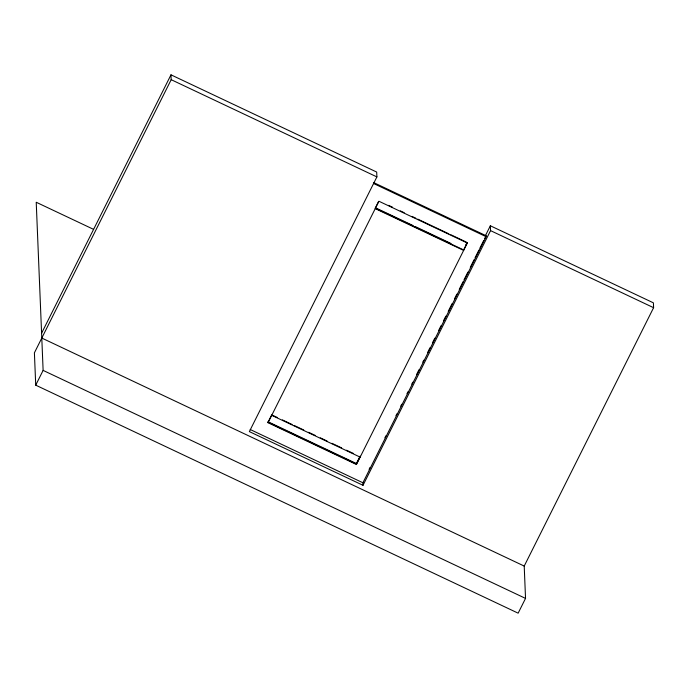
<?xml version="1.0" encoding="UTF-8"?>
<svg xmlns="http://www.w3.org/2000/svg" width="688" height="688" viewBox="0 0 688 688"><rect width="100%" height="100%" fill="white"/><g stroke="black" fill="none" stroke-linecap="round" stroke-linejoin="round"><path stroke-width="1.03" d="M41.598 333.216L170.985 74.829L376.689 172.06L376.895 176.911L249.357 431.6L363.015 485.315L490.553 230.626L490.355 225.776L653.402 302.84L653.6 307.691L524.213 566.069L525.537 598.405L518.141 613.171L35.724 385.16L34.4 352.824L171.183 79.679L170.985 74.829M35.724 385.16L43.12 370.393L36.223 202.255L93.491 229.319M271.717 414.847L268.019 422.234L356.418 464.013L360.116 456.634L360.134 457.116L271.734 415.337M378.46 201.687L375.227 208.146L463.626 249.925L467.324 242.546L467.341 243.027L356.444 464.495L268.036 422.716L268.002 421.744L356.401 463.531L356.444 464.495M268.036 422.716L378.942 201.249L467.341 243.027M356.401 463.531L360.099 456.144M465.458 245.754L466.842 242.984M485.539 235.391L490.355 225.776M369.103 469.354L370.058 467.436M384.927 437.757L385.882 435.839M395.953 415.733L396.907 413.815M400.743 406.161L401.706 404.243M406.978 393.708L407.941 391.799M411.777 384.136L412.731 382.218M416.567 374.564L418.966 369.774M422.802 362.112L423.765 360.202M427.601 352.54L429.991 347.75M432.391 342.959L434.79 338.178M438.626 330.515L441.025 325.725M443.416 320.943L445.815 316.153M448.215 311.363L452.05 303.709M454.45 298.919L456.849 294.129M459.24 289.347L463.076 281.684M464.039 279.767L467.874 272.113M470.274 267.322L474.109 259.66M475.064 257.751L478.9 250.088M479.863 248.17L483.698 240.508M484.653 238.598L486.089 235.726L373.403 182.466M363.015 485.315L362.911 482.77L486.132 236.698L486.089 235.726M171.183 79.679L376.895 176.911M490.553 230.626L653.6 307.691M373.446 183.438L486.132 236.698M388.634 205.351L392.521 207.191M400.296 210.863L404.183 212.704M411.949 216.376L415.836 218.208M417.779 219.128L448.868 233.817M450.812 234.737L466.352 242.081M376.173 208.12L413.092 225.569M415.036 226.481L450.975 243.475M375.244 208.627L463.643 250.415L463.609 249.443M272.689 415.311L277.548 417.607M282.398 419.895L292.116 424.487M294.06 425.408L303.769 430M308.628 432.296L315.431 435.513M320.29 437.809L327.084 441.017M331.943 443.313L341.661 447.905M346.52 450.201L353.314 453.418M250.217 429.51L362.911 482.77M41.796 338.057L524.213 566.069M43.12 370.393L525.537 598.405"/></g></svg>
